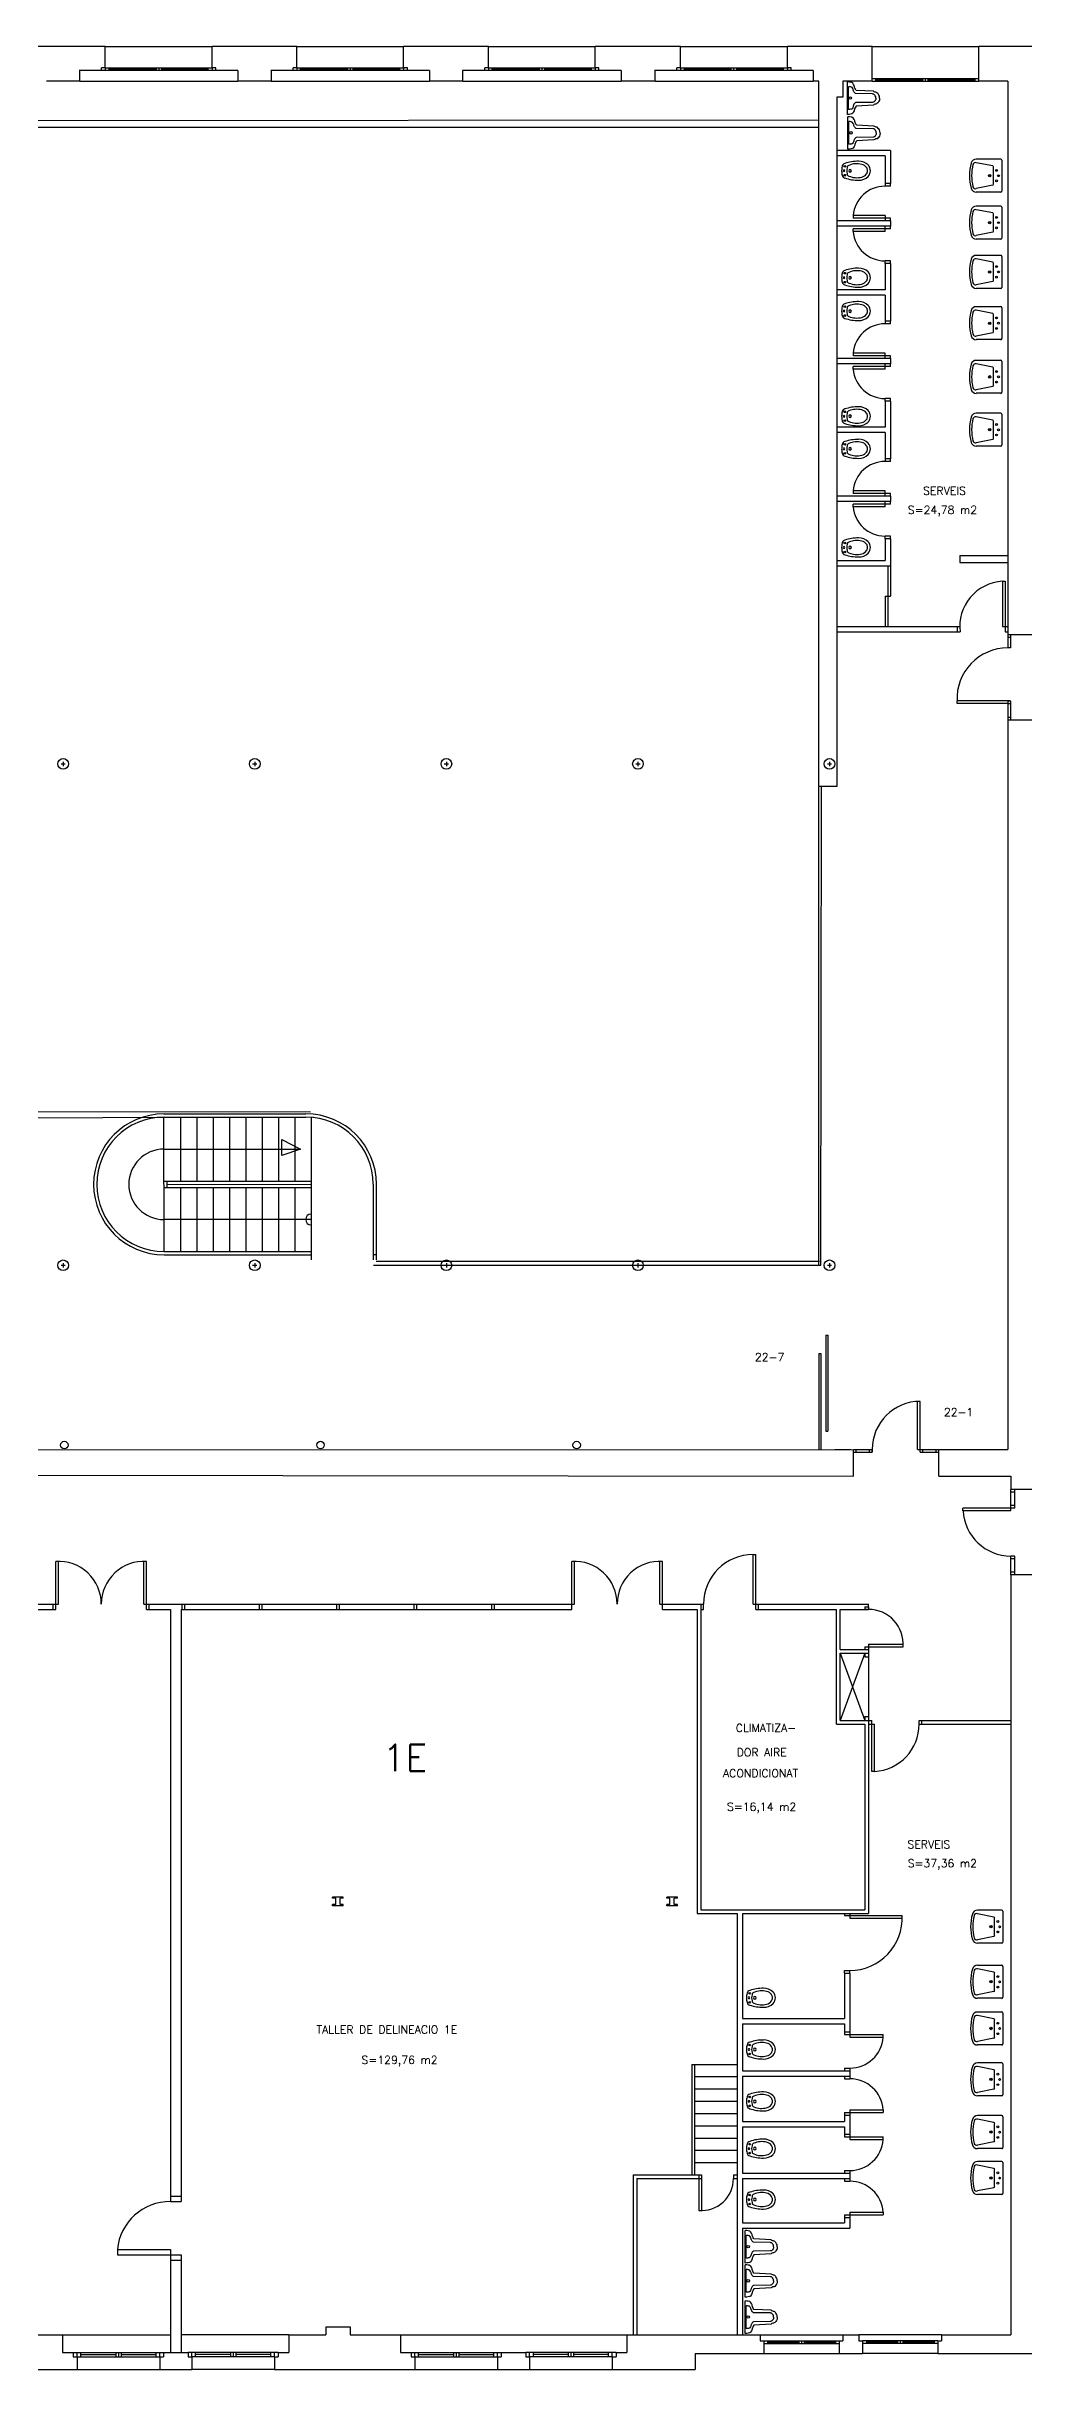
# Model space of a CAD drawing. Extents: x 188 to 272, y -39 to 198.
# Drawn here: x 221.28 to 239.59, y 26.35 to 69.9 of the extents above; entities that cross this region are included whole.
import ezdxf

# ---------------------------------------------------------------- set-up
doc = ezdxf.new("R2010")
doc.units = 0
doc.header["$MEASUREMENT"] = 0
doc.layers.get('0').update_dxf_attribs({"linetype": 'CONTINUOUS'})
for name, color, linetype in [('ESCA', 4, 'CONTINUOUS'), ('MURO', 1, 'CONTINUOUS'), ('PILA', 6, 'CONTINUOUS'), ('PUER', 5, 'CONTINUOUS'), ('SANE', 4, 'CONTINUOUS'), ('SUP', 7, 'CONTINUOUS'), ('TABI', 3, 'CONTINUOUS'), ('TEXT', 7, 'CONTINUOUS'), ('VENT', 2, 'CONTINUOUS')]:
    doc.layers.add(name, color=color, linetype=linetype)
doc.layers.get('0').off()
doc.styles.add('SIMPLEX', font='simplex.shx')
doc.styles.add('SIMPLEX8', font='simplex.shx')

# ---------------------------------------------------------------- blocks, each defined once
blk = doc.blocks.new('SANUA060')
at = {"color": 0, "linetype": 'ByBlock'}
for p, q in [((-0.305, 0), (0.304, 0)), ((-0.213, -0.018), (0.213, -0.018)), ((-0.212, -0.04), (-0.213, -0.018)), ((-0.209, -0.058), (-0.212, -0.04)), ((-0.205, -0.074), (-0.209, -0.058)), ((-0.204, -0.078), (-0.205, -0.074)), ((-0.198, -0.086), (-0.204, -0.078)), ((-0.179, -0.099), (-0.198, -0.086)), ((-0.167, -0.105), (-0.179, -0.099)), ((-0.161, -0.107), (-0.167, -0.105)), ((-0.15, -0.109), (-0.161, -0.107)), ((-0.14, -0.112), (-0.15, -0.109)), ((-0.13, -0.116), (-0.14, -0.112)), ((-0.116, -0.122), (-0.13, -0.116)), ((-0.103, -0.132), (-0.116, -0.122)), ((-0.091, -0.143), (-0.103, -0.132)), ((-0.084, -0.153), (-0.091, -0.143)), ((-0.079, -0.471), (-0.084, -0.153)), ((0.079, -0.471), (0.084, -0.153)), ((0.084, -0.153), (0.091, -0.143)), ((0.091, -0.143), (0.103, -0.132)), ((0.103, -0.132), (0.116, -0.122)), ((0.116, -0.122), (0.129, -0.116)), ((0.129, -0.116), (0.139, -0.112)), ((0.139, -0.112), (0.15, -0.109)), ((0.15, -0.109), (0.161, -0.107)), ((0.161, -0.107), (0.166, -0.105)), ((0.166, -0.105), (0.179, -0.099)), ((0.179, -0.099), (0.197, -0.086)), ((0.197, -0.086), (0.204, -0.078)), ((0.204, -0.078), (0.205, -0.074)), ((0.205, -0.074), (0.209, -0.058)), ((0.209, -0.058), (0.212, -0.04)), ((0.212, -0.04), (0.213, -0.018)), ((-0.077, -0.48), (-0.079, -0.471)), ((-0.077, -0.48), (-0.079, -0.471)), ((-0.075, -0.49), (-0.077, -0.48)), ((-0.075, -0.49), (-0.077, -0.48)), ((-0.071, -0.497), (-0.075, -0.49)), ((-0.071, -0.497), (-0.075, -0.49)), ((-0.061, -0.507), (-0.071, -0.497)), ((-0.061, -0.507), (-0.071, -0.497)), ((-0.055, -0.512), (-0.061, -0.507)), ((-0.055, -0.512), (-0.061, -0.507)), ((-0.041, -0.522), (-0.055, -0.512)), ((-0.041, -0.522), (-0.055, -0.512)), ((-0.025, -0.529), (-0.041, -0.522)), ((-0.025, -0.529), (-0.041, -0.522)), ((0, -0.531), (-0.025, -0.529)), ((0, -0.531), (-0.025, -0.529)), ((0, -0.531), (0.025, -0.529)), ((0, -0.531), (0.025, -0.529)), ((0.025, -0.529), (0.041, -0.522)), ((0.025, -0.529), (0.041, -0.522)), ((0.041, -0.522), (0.055, -0.512)), ((0.041, -0.522), (0.055, -0.512)), ((0.055, -0.512), (0.061, -0.507)), ((0.055, -0.512), (0.061, -0.507)), ((0.061, -0.507), (0.071, -0.497)), ((0.061, -0.507), (0.071, -0.497)), ((0.071, -0.497), (0.075, -0.49)), ((0.071, -0.497), (0.075, -0.49)), ((0.075, -0.49), (0.077, -0.48)), ((0.075, -0.49), (0.077, -0.48)), ((0.077, -0.48), (0.079, -0.471)), ((0.077, -0.48), (0.079, -0.471))]:
    blk.add_line(p, q, dxfattribs=at)
for points in [[(-0.001, -0.601), (-0.036, -0.599), (-0.059, -0.589), (-0.079, -0.575), (-0.088, -0.568), (-0.102, -0.553), (-0.108, -0.544), (-0.111, -0.53), (-0.113, -0.516), (-0.121, -0.5), (-0.131, -0.486), (-0.148, -0.163), (-0.167, -0.15), (-0.186, -0.14), (-0.2, -0.134), (-0.216, -0.131), (-0.231, -0.128), (-0.239, -0.125), (-0.256, -0.116), (-0.283, -0.098), (-0.292, -0.085), (-0.294, -0.081), (-0.3, -0.058), (-0.304, -0.031), (-0.305, 0)], [(-0.001, -0.601), (0.034, -0.599), (0.058, -0.589), (0.078, -0.575), (0.086, -0.568), (0.1, -0.553), (0.107, -0.544), (0.109, -0.53), (0.112, -0.516), (0.119, -0.5), (0.129, -0.486), (0.146, -0.163), (0.165, -0.15), (0.184, -0.14), (0.198, -0.134), (0.214, -0.131), (0.229, -0.128), (0.237, -0.125), (0.255, -0.116), (0.281, -0.098), (0.291, -0.085), (0.293, -0.081), (0.298, -0.058), (0.302, -0.031), (0.304, 0)]]:
    blk.add_lwpolyline(points, dxfattribs=at)
blk.add_circle((0.002, -0.055), 0.0232, dxfattribs=at)
blk = doc.blocks.new('SANLA060')
at = {"color": 0, "linetype": 'ByBlock'}
for p, q in [((-0.29, 0), (0.29, 0)), ((-0.309, -0.02), (-0.309, -0.478)), ((-0.181, -0.168), (-0.243, -0.477)), ((0.162, -0.155), (-0.162, -0.155)), ((0.181, -0.168), (0.243, -0.477)), ((0.309, -0.02), (0.309, -0.478))]:
    blk.add_line(p, q, dxfattribs=at)
for centre in [(-0.098, -0.096), (0.098, -0.096)]:
    blk.add_circle(centre, 0.0172, dxfattribs=at)
for centre, radius, start, end in [((-0.29, -0.02), 0.0196, 89.9999, 179.9998), ((0.29, -0.02), 0.0196, 0, 90), ((-0.162, -0.174), 0.0196, 90, 162.3498), ((0, -0.226), 0.0221, 360, 359.9999), ((0.001, -0.061), 0.0172, 360, 359.9999), ((0, -0.226), 0.0123, 360, 359.9999), ((0.162, -0.174), 0.0196, 17.6501, 90), ((-0.211, -0.478), 0.0982, 180, 254.4101), ((-0.196, -0.492), 0.0491, 162.3499, 255.7102), ((0, 0.279), 0.884, 254.4101, 285.5899), ((0, 0.279), 0.844, 255.7102, 284.2801), ((0.196, -0.492), 0.0491, 284.2801, 17.6501), ((0.211, -0.478), 0.0982, 285.59, 0.0001)]:
    blk.add_arc(centre, radius, start, end, dxfattribs=at)
blk = doc.blocks.new('SANTA035')
for centre in [(-0.084, -0.059), (0.084, -0.059)]:
    blk.add_circle(centre, 0.015)
for centre, radius, start, end in [((-0.001, -0.366), 0.366, 89.8005, 103.032), ((0.001, -0.366), 0.366, 76.968, 90.1995), ((0.609, -0.314), 0.787, 161.261, 180.1435), ((0.084, -0.319), 0.263, 179.3193, 223.2606), ((-0.071, -0.075), 0.0668, 100.7369, 168.1755), ((0.234, -0.284), 0.365, 156.2236, 194.6941), ((0.024, -0.347), 0.146, 191.5385, 235.0662), ((-0.058, -0.148), 0.0436, 85.744, 165.1029), ((0.004, -0.276), 0.181, 91.2128, 108.8064), ((0, -0.157), 0.025, 90, 270), ((0, -0.157), 0.025, 90, 270), ((0, -0.045), 0.015, 90, 270), ((0, -0.045), 0.015, 270, 90), ((-0.004, -0.276), 0.181, 71.1936, 88.7872), ((0, -0.157), 0.025, 270, 90), ((0, -0.157), 0.025, 270, 90), ((0.058, -0.148), 0.0436, 14.8971, 94.256), ((-0.024, -0.347), 0.146, 304.9338, 348.4615), ((0.071, -0.075), 0.0668, 11.8245, 79.2631), ((-0.234, -0.284), 0.365, 345.3059, 23.7764), ((-0.084, -0.319), 0.263, 316.7394, 0.6807), ((-0.609, -0.314), 0.787, 359.8565, 18.739), ((0.001, -0.377), 0.163, 228.5613, 269.6753), ((-0.003, -0.387), 0.098, 234.9169, 271.8624), ((0.003, -0.387), 0.098, 268.1376, 305.0831), ((-0.001, -0.377), 0.163, 270.3247, 311.4387)]:
    blk.add_arc(centre, radius, start, end)
blk = doc.blocks.new('PILARR')
for p, q in [((0, 0.2), (0, -0.2)), ((-0.2, 0), (0.2, 0))]:
    blk.add_line(p, q)
blk.add_circle((0, 0), 0.5)

msp = doc.modelspace()

# ---------------------------------------------------------------- linework, layer by layer
at = {"layer": 'ESCA'}
for p, q in [((235.751, 47.052), (235.751, 56.021)), ((235.79, 47.052), (235.801, 56.021)), ((226.273, 49.822), (210.509, 49.777)), ((226.224, 49.918), (210.611, 49.929)), ((223.48, 49.884), (226.14, 49.885)), ((223.48, 49.824), (226.14, 49.825)), ((223.481, 47.304), (223.48, 49.824)), ((223.787, 49.824), (223.787, 48.624)), ((224.093, 49.824), (224.093, 48.624)), ((224.399, 49.825), (224.399, 48.625)), ((224.705, 49.825), (224.706, 48.625)), ((225.011, 49.825), (225.012, 48.625)), ((225.317, 49.825), (225.318, 48.625)), ((225.624, 49.825), (225.624, 48.625)), ((225.93, 49.825), (225.93, 48.625)), ((226.236, 49.822), (226.237, 47.146)), ((223.481, 49.224), (226.036, 49.225)), ((225.689, 49.105), (225.689, 49.402)), ((225.689, 49.402), (226.036, 49.225)), ((226.036, 49.225), (225.689, 49.105)), ((223.481, 48.624), (226.236, 48.625)), ((223.481, 48.504), (226.236, 48.505)), ((223.541, 48.504), (223.541, 48.624)), ((223.541, 48.564), (226.236, 48.565)), ((223.787, 48.504), (223.787, 47.304)), ((224.093, 48.504), (224.094, 47.304)), ((224.399, 48.505), (224.4, 47.305)), ((224.706, 48.505), (224.706, 47.305)), ((225.012, 48.505), (225.012, 47.305)), ((225.318, 48.505), (225.318, 47.305)), ((225.624, 48.505), (225.624, 47.305)), ((225.93, 48.505), (225.931, 47.305)), ((227.401, 48.566), (227.401, 47.146)), ((227.461, 47.146), (227.461, 48.566)), ((226.237, 47.905), (223.481, 47.904)), ((223.481, 47.304), (226.237, 47.305)), ((223.481, 47.244), (226.237, 47.245)), ((227.401, 47.246), (227.461, 47.246)), ((233.371, 32.066), (234.221, 32.066)), ((233.371, 32.066), (233.371, 29.996)), ((233.421, 32.066), (233.421, 29.996)), ((233.421, 31.836), (234.221, 31.836)), ((233.421, 31.606), (234.221, 31.606)), ((233.421, 31.376), (234.221, 31.376)), ((233.421, 31.146), (234.221, 31.146)), ((233.421, 30.916), (234.221, 30.916)), ((233.421, 30.686), (234.221, 30.686)), ((233.421, 30.456), (234.221, 30.456)), ((233.421, 30.226), (234.221, 30.226))]:
    msp.add_line(p, q, dxfattribs=at)
for centre, radius, start, end in [((223.481, 48.564), 1.32, 90.0188, 270.0188), ((223.481, 48.564), 1.26, 90.0188, 270.0188), ((226.141, 48.565), 1.32, 0.0188, 90.0188), ((226.141, 48.565), 1.26, 0.0188, 90.0188), ((223.481, 48.564), 0.66, 90.0188, 270.0188), ((226.237, 47.905), 0.102, 90.0188, 270.0188)]:
    msp.add_arc(centre, radius, start, end, dxfattribs=at)
at = {"layer": 'MURO'}
for p, q in [((222.381, 69.896), (220.791, 69.896)), ((225.971, 69.896), (224.381, 69.896)), ((229.561, 69.896), (227.971, 69.896)), ((233.161, 69.896), (231.561, 69.896)), ((236.751, 69.896), (235.161, 69.896)), ((236.751, 69.246), (236.751, 69.896)), ((238.751, 69.246), (238.751, 69.896)), ((240.471, 69.896), (238.751, 69.896)), ((221.901, 69.246), (221.281, 69.246)), ((225.491, 69.246), (224.871, 69.246)), ((229.081, 69.246), (228.461, 69.246)), ((232.676, 69.246), (232.051, 69.246)), ((235.751, 69.246), (235.646, 69.246)), ((235.751, 56.021), (235.751, 69.246)), ((236.201, 69.246), (236.201, 68.946)), ((236.751, 69.246), (236.201, 69.246)), ((239.291, 69.246), (238.751, 69.246)), ((239.291, 69.246), (239.291, 58.871)), ((236.091, 68.946), (236.091, 56.021)), ((236.201, 68.946), (236.091, 68.946)), ((236.201, 68.946), (236.151, 68.946)), ((239.291, 58.871), (239.891, 58.871)), ((239.291, 57.271), (239.291, 43.596)), ((239.291, 57.271), (239.891, 57.271)), ((236.091, 56.021), (235.751, 56.021)), ((204.308, 43.577), (236.401, 43.596)), ((236.051, 43.596), (236.351, 43.596)), ((236.401, 43.096), (236.401, 43.596)), ((238.001, 43.596), (239.291, 43.596)), ((238.001, 43.096), (238.001, 43.596)), ((204.308, 43.122), (236.401, 43.096)), ((238.001, 43.096), (239.351, 43.096)), ((239.351, 43.096), (239.351, 42.846)), ((239.801, 42.846), (239.351, 42.846)), ((239.801, 41.246), (239.351, 41.246)), ((239.351, 41.246), (239.351, 26.996)), ((226.51, 27.146), (226.97, 27.146)), ((226.51, 27.146), (226.51, 26.996)), ((226.97, 27.146), (226.97, 26.996)), ((220.86, 26.996), (221.581, 26.996)), ((221.581, 26.996), (221.581, 26.666)), ((221.581, 26.666), (221.781, 26.666)), ((221.781, 26.666), (221.781, 26.586)), ((221.781, 26.586), (221.851, 26.586)), ((221.851, 26.586), (221.851, 26.346)), ((223.401, 26.586), (223.401, 26.346)), ((223.401, 26.586), (223.471, 26.586)), ((223.471, 26.666), (223.471, 26.586)), ((223.471, 26.666), (223.931, 26.666)), ((223.931, 26.666), (223.931, 26.586)), ((223.931, 26.586), (224.001, 26.586)), ((224.001, 26.586), (224.001, 26.346)), ((225.551, 26.586), (225.551, 26.346)), ((225.551, 26.586), (225.621, 26.586)), ((225.621, 26.666), (225.621, 26.586)), ((225.621, 26.666), (225.821, 26.666)), ((225.821, 26.996), (226.51, 26.996)), ((225.821, 26.996), (225.821, 26.666)), ((226.97, 26.996), (227.911, 26.996)), ((227.911, 26.996), (227.911, 26.666)), ((227.911, 26.666), (228.111, 26.666)), ((228.111, 26.666), (228.111, 26.586)), ((228.111, 26.586), (228.181, 26.586)), ((228.181, 26.586), (228.181, 26.346)), ((229.731, 26.586), (229.731, 26.346)), ((229.731, 26.586), (229.801, 26.586)), ((229.801, 26.666), (229.801, 26.586)), ((229.801, 26.666), (230.261, 26.666)), ((230.261, 26.666), (230.261, 26.586)), ((230.261, 26.586), (230.331, 26.586)), ((230.331, 26.586), (230.331, 26.346)), ((231.881, 26.586), (231.881, 26.346)), ((231.881, 26.586), (231.951, 26.586)), ((231.951, 26.666), (231.951, 26.586)), ((231.951, 26.666), (232.151, 26.666)), ((232.151, 26.996), (232.151, 26.666)), ((232.151, 26.996), (234.651, 26.996)), ((233.431, 26.646), (233.431, 26.346)), ((233.431, 26.646), (234.721, 26.646)), ((234.651, 26.996), (234.651, 26.886)), ((234.651, 26.886), (234.721, 26.886)), ((234.721, 26.886), (234.721, 26.646)), ((236.131, 26.886), (236.131, 26.646)), ((236.131, 26.886), (236.201, 26.886)), ((236.131, 26.646), (236.571, 26.646)), ((236.201, 26.996), (236.201, 26.886)), ((236.201, 26.996), (236.201, 26.886)), ((236.201, 26.996), (236.501, 26.996)), ((236.501, 26.996), (236.501, 26.886)), ((236.501, 26.886), (236.571, 26.886)), ((236.571, 26.886), (236.571, 26.646)), ((237.981, 26.886), (237.981, 26.646)), ((237.981, 26.886), (238.051, 26.886)), ((237.981, 26.646), (240.261, 26.646)), ((238.051, 26.996), (238.051, 26.886)), ((238.051, 26.996), (239.351, 26.996)), ((220.331, 26.346), (221.851, 26.346)), ((223.401, 26.346), (224.001, 26.346)), ((225.551, 26.346), (228.181, 26.346)), ((229.731, 26.346), (230.331, 26.346)), ((231.881, 26.346), (233.431, 26.346))]:
    msp.add_line(p, q, dxfattribs=at)
at = {"layer": 'MURO', "color": 1}
for p, q in [((222.381, 69.496), (222.381, 69.896)), ((224.381, 69.496), (224.381, 69.896)), ((225.971, 69.496), (225.971, 69.896)), ((227.971, 69.496), (227.971, 69.896)), ((229.561, 69.496), (229.561, 69.896)), ((231.561, 69.496), (231.561, 69.896)), ((233.161, 69.496), (233.161, 69.896)), ((235.161, 69.496), (235.161, 69.896)), ((222.311, 69.446), (221.891, 69.446)), ((221.896, 69.446), (221.896, 69.246)), ((222.381, 69.496), (222.311, 69.496)), ((222.311, 69.446), (222.311, 69.496)), ((224.451, 69.496), (224.381, 69.496)), ((224.451, 69.446), (224.451, 69.496)), ((224.866, 69.446), (224.451, 69.446)), ((224.866, 69.446, -3.5), (224.866, 69.246, -3.5)), ((225.901, 69.446), (225.481, 69.446)), ((225.486, 69.446), (225.486, 69.246)), ((225.901, 69.446), (225.901, 69.496)), ((225.971, 69.496), (225.901, 69.496)), ((228.041, 69.496), (227.971, 69.496)), ((228.041, 69.446), (228.041, 69.496)), ((228.456, 69.446), (228.041, 69.446)), ((228.456, 69.446, -3.5), (228.456, 69.246, -3.5)), ((229.491, 69.446), (229.071, 69.446)), ((229.076, 69.446), (229.076, 69.246)), ((229.491, 69.446), (229.491, 69.496)), ((229.561, 69.496), (229.491, 69.496)), ((231.631, 69.496), (231.561, 69.496)), ((231.631, 69.446), (231.631, 69.496)), ((232.046, 69.446), (231.631, 69.446)), ((232.046, 69.446, -3.5), (232.046, 69.246, -3.5)), ((233.091, 69.446), (232.671, 69.446)), ((232.676, 69.446), (232.676, 69.246)), ((233.091, 69.446), (233.091, 69.496)), ((233.161, 69.496), (233.091, 69.496)), ((235.231, 69.496), (235.161, 69.496)), ((235.231, 69.446), (235.231, 69.496)), ((235.646, 69.446), (235.231, 69.446)), ((235.646, 69.446, -3.5), (235.646, 69.246, -3.5))]:
    msp.add_line(p, q, dxfattribs=at)
at = {"layer": 'MURO', "color": 4}
for p, q in [((206.107, 68.381), (235.756, 68.381)), ((206.166, 68.495), (235.759, 68.523)), ((227.405, 47.052), (235.79, 47.052)), ((227.453, 47.124), (235.765, 47.124)), ((235.881, 45.737), (235.881, 43.94)), ((235.881, 45.737), (235.919, 45.737)), ((235.919, 45.737), (235.919, 43.94)), ((235.751, 45.392), (235.751, 43.595)), ((235.751, 45.392), (235.79, 45.392)), ((235.79, 45.392), (235.79, 43.595)), ((235.881, 43.94), (235.919, 43.94))]:
    msp.add_line(p, q, dxfattribs=at)
at = {"layer": 'MURO', "color": 5}
msp.add_line((236.681, 39.706), (236.681, 38.446), dxfattribs=at)
msp.add_arc((239.291, 57.668), 0.952, 90, 182.4067, dxfattribs=at)
at = {"layer": 'PILA'}
for p, q in [((226.84, 35.201), (226.64, 35.201)), ((226.64, 35.181), (226.64, 35.201)), ((226.7, 35.181), (226.64, 35.181)), ((226.64, 35.041), (226.64, 35.061)), ((226.7, 35.061), (226.64, 35.061)), ((226.84, 35.041), (226.64, 35.041)), ((226.7, 35.061), (226.7, 35.181)), ((226.84, 35.181), (226.78, 35.181)), ((226.78, 35.061), (226.78, 35.181)), ((226.84, 35.061), (226.78, 35.061)), ((226.84, 35.181), (226.84, 35.201)), ((226.84, 35.041), (226.84, 35.061)), ((232.9, 35.181), (232.9, 35.201)), ((233.1, 35.201), (232.9, 35.201)), ((232.96, 35.181), (232.9, 35.181)), ((232.96, 35.061), (232.9, 35.061)), ((232.9, 35.041), (232.9, 35.061)), ((233.1, 35.041), (232.9, 35.041)), ((232.96, 35.061), (232.96, 35.181)), ((233.04, 35.061), (233.04, 35.181)), ((233.1, 35.181), (233.04, 35.181)), ((233.1, 35.061), (233.04, 35.061)), ((233.1, 35.181), (233.1, 35.201)), ((233.1, 35.041), (233.1, 35.061))]:
    msp.add_line(p, q, dxfattribs=at)
for centre in [(221.613, 43.677, -3.5), (226.413, 43.677, -3.5), (231.213, 43.677, -3.5)]:
    msp.add_circle(centre, 0.07, dxfattribs=at)
at = {"layer": 'PUER'}
for p, q in [((237.091, 67.326), (236.991, 67.326)), ((237.091, 67.276), (236.991, 67.276)), ((237.091, 66.676), (236.391, 66.676)), ((236.991, 66.726), (236.393, 66.726)), ((237.091, 66.476), (236.391, 66.476)), ((236.393, 66.426), (236.393, 66.476)), ((236.991, 66.426), (236.393, 66.426)), ((236.991, 66.426), (236.991, 66.526)), ((237.091, 66.476), (237.091, 66.526)), ((237.091, 65.876), (236.991, 65.876)), ((236.991, 65.826), (236.991, 65.876)), ((237.091, 65.826), (236.991, 65.826)), ((237.091, 65.826), (237.091, 65.876)), ((237.091, 64.746), (236.991, 64.746)), ((237.091, 64.696), (236.991, 64.696)), ((237.091, 64.096), (236.391, 64.096)), ((236.991, 64.146), (236.393, 64.146)), ((236.991, 64.046), (236.991, 64.146)), ((237.091, 64.046), (237.091, 64.096)), ((237.091, 63.896), (236.391, 63.896)), ((236.391, 63.846), (236.391, 63.896)), ((236.991, 63.846), (236.393, 63.846)), ((236.991, 63.846), (236.991, 63.946)), ((237.091, 63.896), (237.091, 63.946)), ((237.091, 63.296), (236.991, 63.296)), ((236.991, 63.246), (236.991, 63.296)), ((237.091, 63.246), (236.991, 63.246)), ((237.091, 63.246), (237.091, 63.296)), ((237.091, 62.166), (236.991, 62.166)), ((237.091, 62.116), (236.991, 62.116)), ((237.091, 61.516), (236.391, 61.516)), ((236.991, 61.566), (236.393, 61.566)), ((236.991, 61.466), (236.991, 61.566)), ((237.091, 61.466), (237.091, 61.516)), ((236.391, 61.266), (236.391, 61.316)), ((237.091, 61.316), (236.391, 61.316)), ((236.991, 61.266), (236.393, 61.266)), ((236.991, 61.266), (236.991, 61.366)), ((237.091, 61.316), (237.091, 61.366)), ((236.991, 60.666), (236.991, 60.716)), ((237.091, 60.716), (236.991, 60.716)), ((237.091, 60.666), (236.991, 60.666)), ((237.091, 60.666), (237.091, 60.716)), ((237.041, 60.161), (237.041, 59.021)), ((237.091, 60.161), (237.091, 59.591)), ((239.191, 59.869), (239.191, 59.021)), ((239.191, 59.869), (239.241, 59.869)), ((239.241, 59.871), (239.241, 58.921)), ((236.991, 59.591), (237.091, 59.591)), ((236.991, 59.591), (236.991, 59.021)), ((238.341, 59.021), (238.391, 59.021)), ((238.341, 59.021), (238.341, 58.921)), ((238.341, 58.921), (238.397, 58.921)), ((239.191, 59.021), (239.291, 59.021)), ((239.241, 58.921), (239.291, 58.921)), ((239.291, 58.871), (239.291, 58.621)), ((239.291, 58.821), (239.341, 58.821)), ((239.341, 58.871), (239.341, 58.621)), ((239.341, 58.621), (239.291, 58.621)), ((239.34, 57.628), (238.34, 57.628)), ((238.341, 57.578), (238.341, 57.628)), ((239.29, 57.578), (238.341, 57.578)), ((239.291, 57.621), (239.291, 57.271)), ((239.341, 57.621), (239.291, 57.621)), ((239.341, 57.571), (239.291, 57.571)), ((239.341, 57.621), (239.341, 57.271)), ((239.291, 57.321), (239.341, 57.321)), ((237.601, 43.596), (237.601, 44.494)), ((237.651, 43.546), (237.651, 44.496)), ((236.401, 43.596), (236.751, 43.596)), ((236.451, 43.546), (236.451, 43.596)), ((236.701, 43.546), (236.701, 43.596)), ((236.751, 43.546), (236.751, 43.596)), ((237.601, 43.596), (238.001, 43.596)), ((237.701, 43.546), (237.701, 43.596)), ((237.951, 43.546), (237.951, 43.596)), ((236.401, 43.546), (236.752, 43.546)), ((237.651, 43.546), (238.001, 43.546)), ((239.351, 42.446), (239.351, 42.846)), ((239.421, 42.796), (239.351, 42.796)), ((239.421, 42.496), (239.421, 42.846)), ((239.421, 42.496), (238.452, 42.496)), ((238.452, 42.446), (238.452, 42.496)), ((239.351, 42.446, -0.002), (238.452, 42.446, -0.002)), ((239.421, 42.546), (239.351, 42.546)), ((221.455, 40.596), (221.455, 41.494)), ((221.505, 40.696), (221.505, 41.496)), ((223.105, 40.696), (223.105, 41.496)), ((223.155, 40.596), (223.155, 41.494)), ((231.121, 40.596), (231.121, 41.494)), ((231.171, 40.696), (231.171, 41.496)), ((232.771, 40.696), (232.771, 41.496)), ((232.821, 40.596), (232.821, 41.494)), ((234.521, 40.696), (234.521, 41.626)), ((234.521, 41.626), (234.571, 41.626)), ((234.571, 40.596), (234.571, 41.626)), ((239.351, 41.246), (239.351, 41.598)), ((239.421, 41.596, -0.002), (239.351, 41.596, -0.002)), ((239.421, 41.546, -0.002), (239.351, 41.546, -0.002)), ((239.421, 41.246), (239.421, 41.596)), ((239.421, 41.296), (239.351, 41.296)), ((221.405, 40.696), (221.505, 40.696)), ((221.405, 40.596), (221.455, 40.596)), ((223.105, 40.696), (223.205, 40.696)), ((223.155, 40.596), (223.205, 40.596)), ((233.541, 40.696), (233.591, 40.696)), ((233.541, 40.596), (233.591, 40.596)), ((233.591, 40.596), (233.591, 40.696)), ((234.521, 40.696), (234.621, 40.696)), ((234.571, 40.596), (234.621, 40.596)), ((236.611, 40.646), (236.681, 40.646)), ((236.611, 40.646), (236.611, 40.596)), ((236.681, 40.596), (236.611, 40.596)), ((236.681, 40.646), (236.681, 40.596)), ((236.611, 39.896), (237.331, 39.896)), ((236.611, 39.896), (236.611, 39.846)), ((236.611, 39.776), (236.611, 39.706)), ((236.611, 39.706), (236.681, 39.706)), ((236.681, 39.946), (236.681, 39.846)), ((236.681, 39.946), (237.331, 39.946)), ((236.681, 39.776), (236.681, 39.706)), ((236.611, 38.586), (236.681, 38.586)), ((236.611, 38.586), (236.611, 38.516)), ((236.681, 38.586), (236.681, 38.516)), ((236.681, 38.516), (236.741, 38.516)), ((236.681, 38.446), (236.791, 38.446)), ((236.741, 37.557), (236.741, 38.516)), ((236.791, 37.557), (236.791, 38.446)), ((237.631, 38.446), (237.631, 38.516)), ((237.631, 38.516), (237.681, 38.516)), ((237.631, 38.446), (237.681, 38.446)), ((236.791, 37.557), (236.741, 37.557)), ((236.231, 34.896), (236.231, 34.856)), ((236.231, 34.856), (237.311, 34.856)), ((236.331, 34.896), (236.331, 34.806)), ((236.331, 34.806), (237.311, 34.806)), ((236.231, 33.826), (236.331, 33.826)), ((236.231, 33.776), (236.231, 33.826)), ((236.231, 33.776), (236.331, 33.776)), ((236.331, 33.776), (236.331, 33.826)), ((236.231, 32.676), (236.231, 32.626)), ((236.331, 32.676), (236.331, 32.576)), ((236.231, 32.626), (236.959, 32.626)), ((236.331, 32.576), (236.961, 32.576)), ((236.959, 32.576), (236.959, 32.626)), ((236.231, 31.996), (236.331, 31.996)), ((236.231, 31.996), (236.231, 31.946)), ((236.231, 31.846), (236.231, 31.796)), ((236.231, 31.796), (236.331, 31.796)), ((236.331, 31.996), (236.331, 31.946)), ((236.331, 31.846), (236.331, 31.796)), ((236.231, 31.166), (236.959, 31.166)), ((236.231, 31.166), (236.231, 31.116)), ((236.331, 31.216), (236.961, 31.216)), ((236.331, 31.216), (236.331, 31.116)), ((236.959, 31.216), (236.959, 31.166)), ((236.231, 30.756), (236.231, 30.706)), ((236.231, 30.756), (236.331, 30.756)), ((236.231, 30.706), (236.959, 30.706)), ((236.331, 30.756), (236.331, 30.656)), ((236.331, 30.656), (236.961, 30.656)), ((236.959, 30.656), (236.959, 30.706)), ((236.231, 30.076), (236.231, 30.026)), ((236.231, 30.076), (236.331, 30.076)), ((236.331, 30.076), (236.331, 30.026)), ((233.501, 29.996), (233.501, 29.328)), ((233.551, 29.996), (233.551, 29.326)), ((236.231, 29.926), (236.231, 29.876)), ((236.231, 29.876), (236.331, 29.876)), ((236.331, 29.926), (236.331, 29.876)), ((223.601, 29.596), (223.601, 29.496)), ((223.601, 29.496), (223.801, 29.496)), ((223.801, 29.596), (223.801, 29.496)), ((236.231, 29.246), (236.231, 29.196)), ((236.231, 29.246), (236.959, 29.246)), ((236.231, 29.196), (236.331, 29.196)), ((236.331, 29.296), (236.961, 29.296)), ((236.331, 29.296), (236.331, 29.196)), ((236.959, 29.296), (236.959, 29.246)), ((222.606, 28.596), (223.601, 28.596)), ((222.606, 28.596), (222.606, 28.496)), ((222.606, 28.496), (223.801, 28.496)), ((223.601, 28.596), (223.601, 28.396)), ((223.801, 28.496), (223.801, 28.396))]:
    msp.add_line(p, q, dxfattribs=at)
at = {"layer": 'PUER', "color": 5}
for p, q in [((236.991, 67.326), (236.991, 67.276)), ((237.091, 67.276), (237.091, 67.326)), ((236.991, 66.726), (236.991, 66.626)), ((237.091, 66.626), (237.091, 66.676)), ((236.991, 64.746), (236.991, 64.696)), ((237.091, 64.696), (237.091, 64.746)), ((236.991, 62.166), (236.991, 62.116)), ((237.091, 62.116), (237.091, 62.166))]:
    msp.add_line(p, q, dxfattribs=at)
for centre in [(236.991, 66.676), (236.991, 64.096), (236.991, 61.516)]:
    msp.add_arc(centre, 0.6, 90, 175.2198, dxfattribs=at)
at = {"layer": 'PUER'}
for centre, radius, start, end in [((236.991, 66.476), 0.6, 184.7802, 270), ((236.991, 63.896), 0.6, 184.7802, 270), ((236.991, 61.316), 0.6, 184.7802, 270), ((239.241, 59.021), 0.85, 93.3723, 186.7563), ((237.651, 43.596), 0.9, 90, 180), ((237.651, 43.596), 0.9, 180, 183.1847), ((239.351, 42.496), 0.9, 183.1847, 270), ((221.505, 40.696), 0.8, 0, 93.5833), ((223.105, 40.696), 0.8, 86.4167, 180), ((231.171, 40.696), 0.8, 0, 93.5833), ((232.771, 40.696), 0.8, 86.4167, 180), ((234.521, 40.696), 0.93, 90, 180), ((236.681, 39.946), 0.65, 355.5883, 90), ((236.741, 38.446), 0.89, 273.2206, 0), ((236.331, 34.806), 0.98, 270, 2.9245), ((236.331, 32.626), 0.63, 270, 355.4479), ((236.331, 31.166), 0.63, 4.5521, 90), ((236.331, 30.706), 0.63, 270, 355.4479), ((233.551, 29.926), 0.6, 265.2198, 0), ((236.331, 29.246), 0.63, 4.5521, 90), ((223.601, 28.496), 1, 90, 174.2608)]:
    msp.add_arc(centre, radius, start, end, dxfattribs=at)
at = {"layer": 'TABI'}
for p, q in [((237.091, 67.946), (236.091, 67.946)), ((237.091, 67.946), (237.091, 67.326)), ((236.991, 67.846), (236.091, 67.846)), ((236.991, 67.846), (236.991, 67.326)), ((237.091, 66.626), (236.091, 66.626)), ((237.091, 66.526), (236.091, 66.526)), ((237.091, 66.626), (237.091, 66.526)), ((236.991, 65.826), (236.991, 65.336)), ((237.091, 65.826), (237.091, 64.746)), ((236.991, 65.336), (236.091, 65.336)), ((236.991, 65.236), (236.091, 65.236)), ((236.991, 65.236), (236.991, 64.746)), ((237.091, 64.046), (236.091, 64.046)), ((237.091, 64.046), (237.091, 63.946)), ((237.091, 63.946), (236.091, 63.946)), ((236.991, 63.246), (236.991, 62.756)), ((237.091, 63.246), (237.091, 62.166)), ((236.991, 62.756), (236.091, 62.756)), ((236.991, 62.656), (236.091, 62.656)), ((236.991, 62.656), (236.991, 62.166)), ((237.091, 61.466), (236.091, 61.466)), ((237.091, 61.466), (237.091, 61.366)), ((237.091, 61.366), (236.091, 61.366)), ((236.991, 60.666), (236.991, 60.261)), ((237.091, 60.666), (237.091, 60.161)), ((236.091, 60.261), (236.991, 60.261)), ((236.091, 60.161), (237.091, 60.161)), ((238.391, 60.351), (238.391, 60.221)), ((238.391, 60.351), (239.291, 60.351)), ((238.391, 60.221), (239.291, 60.221)), ((236.091, 59.021), (238.341, 59.021)), ((236.091, 58.921), (238.341, 58.921)), ((213.831, 40.696), (221.405, 40.696)), ((214.081, 40.596), (221.405, 40.596)), ((221.405, 40.596), (221.405, 40.696)), ((223.205, 40.696), (231.171, 40.696)), ((223.205, 40.596), (223.205, 40.696)), ((223.205, 40.596), (223.601, 40.596)), ((223.601, 40.596), (223.601, 29.596)), ((223.801, 40.596), (223.801, 29.596)), ((223.801, 40.596), (231.121, 40.596)), ((232.771, 40.696), (233.541, 40.696)), ((232.821, 40.596), (233.471, 40.596)), ((233.471, 40.596), (233.471, 34.896)), ((233.541, 40.696), (233.541, 34.966)), ((234.621, 40.696), (236.681, 40.696)), ((234.621, 40.596), (234.621, 40.696)), ((234.621, 40.596), (236.081, 40.596)), ((236.081, 38.446), (236.081, 40.596)), ((236.151, 40.596), (236.681, 40.596)), ((236.151, 39.846), (236.151, 40.596)), ((236.681, 40.646), (236.681, 40.696)), ((236.151, 39.846), (236.681, 39.846)), ((236.151, 39.776), (236.611, 38.516)), ((236.611, 39.776), (236.151, 38.516)), ((236.151, 39.776), (236.681, 39.776)), ((236.151, 38.516), (236.151, 39.776)), ((236.681, 39.846), (236.681, 39.776)), ((236.081, 38.446), (236.611, 38.446)), ((236.151, 38.516), (236.681, 38.516)), ((236.611, 38.446), (236.611, 34.966)), ((236.681, 38.516), (236.681, 34.896)), ((237.681, 38.446), (237.681, 38.516)), ((237.681, 38.516), (239.351, 38.516)), ((237.681, 38.446), (239.351, 38.446)), ((233.471, 34.896), (234.221, 34.896)), ((233.541, 34.966), (236.611, 34.966)), ((234.221, 34.896), (234.221, 26.996)), ((234.321, 34.896), (234.321, 32.926)), ((234.321, 34.896), (236.681, 34.896)), ((236.231, 33.776), (236.231, 32.926)), ((236.331, 33.776), (236.331, 32.676)), ((234.321, 32.926), (236.231, 32.926)), ((234.321, 32.826), (236.231, 32.826)), ((234.321, 32.826), (234.321, 31.946)), ((236.231, 32.826), (236.231, 32.676)), ((236.231, 32.676), (236.331, 32.676)), ((234.321, 31.946), (236.331, 31.946)), ((234.321, 31.846), (236.331, 31.846)), ((234.321, 31.846), (234.321, 30.996)), ((236.331, 31.946), (236.331, 31.846)), ((234.321, 30.996), (236.231, 30.996)), ((236.231, 31.116), (236.231, 30.996)), ((236.231, 31.116), (236.331, 31.116)), ((236.331, 31.116), (236.331, 30.656)), ((234.321, 30.896), (236.231, 30.896)), ((234.321, 30.896), (234.321, 30.026)), ((236.231, 30.896), (236.231, 30.756)), ((232.271, 29.996), (233.551, 29.996)), ((232.271, 29.996), (232.271, 26.996)), ((232.341, 29.926), (232.341, 26.996)), ((232.341, 29.926), (233.551, 29.926)), ((234.151, 29.996), (234.221, 29.996)), ((234.151, 29.996), (234.151, 29.926)), ((234.151, 29.926), (234.221, 29.926)), ((234.321, 30.026), (236.331, 30.026)), ((234.321, 29.926), (236.331, 29.926)), ((234.321, 29.926), (234.321, 29.096)), ((236.331, 30.026), (236.331, 29.926)), ((223.601, 29.596), (223.801, 29.596)), ((236.231, 29.196), (236.231, 29.096)), ((236.331, 29.296), (236.331, 28.996)), ((234.321, 29.096), (236.231, 29.096)), ((234.321, 28.996), (236.331, 28.996)), ((234.321, 28.996), (234.321, 26.996)), ((223.601, 28.396), (223.601, 26.666)), ((223.601, 28.396), (223.801, 28.396)), ((223.801, 28.396), (223.801, 26.666))]:
    msp.add_line(p, q, dxfattribs=at)
at = {"layer": 'VENT'}
for p, q in [((222.381, 69.896), (224.381, 69.896)), ((225.971, 69.896), (227.971, 69.896)), ((229.561, 69.896), (231.561, 69.896)), ((233.161, 69.896), (235.161, 69.896)), ((221.901, 69.246), (224.866, 69.246)), ((222.381, 69.496), (224.381, 69.496)), ((222.381, 69.496), (222.381, 69.446)), ((222.451, 69.446), (222.451, 69.496)), ((222.451, 69.471), (223.331, 69.471)), ((223.331, 69.496), (223.331, 69.446)), ((223.381, 69.496), (223.381, 69.446)), ((223.431, 69.496), (223.431, 69.446)), ((223.431, 69.471), (224.311, 69.471)), ((224.311, 69.446), (224.311, 69.496)), ((224.381, 69.496), (224.381, 69.446)), ((225.491, 69.246), (228.456, 69.246)), ((225.971, 69.496), (227.971, 69.496)), ((225.971, 69.496), (225.971, 69.446)), ((226.041, 69.446), (226.041, 69.496)), ((226.041, 69.471), (226.921, 69.471)), ((226.921, 69.496), (226.921, 69.446)), ((226.971, 69.496), (226.971, 69.446)), ((227.021, 69.496), (227.021, 69.446)), ((227.021, 69.471), (227.901, 69.471)), ((227.901, 69.446), (227.901, 69.496)), ((227.971, 69.496), (227.971, 69.446)), ((229.081, 69.246), (232.046, 69.246)), ((229.561, 69.496), (231.561, 69.496)), ((229.561, 69.496), (229.561, 69.446)), ((229.631, 69.446), (229.631, 69.496)), ((229.631, 69.471), (230.511, 69.471)), ((230.511, 69.496), (230.511, 69.446)), ((230.561, 69.496), (230.561, 69.446)), ((230.611, 69.496), (230.611, 69.446)), ((230.611, 69.471), (231.491, 69.471)), ((231.491, 69.446), (231.491, 69.496)), ((231.561, 69.496), (231.561, 69.446)), ((232.681, 69.246), (235.646, 69.246)), ((233.161, 69.496), (235.161, 69.496)), ((233.161, 69.496), (233.161, 69.446)), ((233.231, 69.446), (233.231, 69.496)), ((233.231, 69.471), (234.111, 69.471)), ((234.111, 69.446), (234.111, 69.496)), ((234.161, 69.446), (234.161, 69.496)), ((234.211, 69.446), (234.211, 69.496)), ((234.211, 69.471), (235.091, 69.471)), ((235.091, 69.446), (235.091, 69.496)), ((235.161, 69.496), (235.161, 69.446)), ((236.821, 69.246), (236.821, 69.296)), ((236.821, 69.271), (237.701, 69.271)), ((237.701, 69.246), (237.701, 69.296)), ((237.751, 69.246), (237.751, 69.296)), ((237.801, 69.246), (237.801, 69.296)), ((237.801, 69.271), (238.681, 69.271)), ((238.681, 69.246), (238.681, 69.296)), ((223.821, 40.596), (223.821, 40.696)), ((223.871, 40.596), (223.871, 40.696)), ((225.271, 40.596), (225.271, 40.696)), ((225.321, 40.596), (225.321, 40.696)), ((226.721, 40.596), (226.721, 40.696)), ((226.771, 40.596), (226.771, 40.696)), ((228.171, 40.596), (228.171, 40.696)), ((228.221, 40.596), (228.221, 40.696)), ((229.621, 40.596), (229.621, 40.696)), ((229.671, 40.596), (229.671, 40.696)), ((221.581, 26.996), (223.601, 26.996)), ((221.781, 26.666), (223.471, 26.666)), ((221.851, 26.586), (221.851, 26.666)), ((221.851, 26.586), (223.401, 26.586)), ((221.921, 26.586), (221.921, 26.666)), ((221.921, 26.626), (222.576, 26.626)), ((222.576, 26.666), (222.576, 26.586)), ((222.626, 26.666), (222.626, 26.586)), ((222.676, 26.666), (222.676, 26.586)), ((222.676, 26.626), (223.331, 26.626)), ((223.331, 26.586), (223.331, 26.666)), ((223.401, 26.586), (223.401, 26.666)), ((225.821, 26.996), (223.801, 26.996)), ((225.621, 26.666), (223.931, 26.666)), ((224.001, 26.586), (224.001, 26.666)), ((225.551, 26.586), (224.001, 26.586)), ((224.071, 26.586), (224.071, 26.666)), ((224.726, 26.626), (224.071, 26.626)), ((224.726, 26.666), (224.726, 26.586)), ((224.776, 26.666), (224.776, 26.586)), ((224.826, 26.666), (224.826, 26.586)), ((225.481, 26.626), (224.826, 26.626)), ((225.481, 26.586), (225.481, 26.666)), ((225.551, 26.586), (225.551, 26.666)), ((227.911, 26.996), (232.151, 26.996)), ((228.111, 26.666), (229.801, 26.666)), ((228.181, 26.586), (228.181, 26.666)), ((228.181, 26.586), (229.731, 26.586)), ((228.251, 26.586), (228.251, 26.666)), ((228.251, 26.626), (228.906, 26.626)), ((228.906, 26.666), (228.906, 26.586)), ((228.956, 26.666), (228.956, 26.586)), ((229.006, 26.666), (229.006, 26.586)), ((229.006, 26.626), (229.661, 26.626)), ((229.661, 26.586), (229.661, 26.666)), ((229.731, 26.586), (229.731, 26.666)), ((231.951, 26.666), (230.261, 26.666)), ((230.331, 26.586), (230.331, 26.666)), ((231.881, 26.586), (230.331, 26.586)), ((230.401, 26.586), (230.401, 26.666)), ((231.056, 26.626), (230.401, 26.626)), ((231.056, 26.666), (231.056, 26.586)), ((231.056, 26.666), (231.056, 26.586)), ((231.056, 26.666), (231.056, 26.586)), ((231.106, 26.666), (231.106, 26.586)), ((231.156, 26.666), (231.156, 26.586)), ((231.811, 26.626), (231.156, 26.626)), ((231.811, 26.586), (231.811, 26.666)), ((231.881, 26.586), (231.881, 26.666)), ((234.651, 26.996), (236.201, 26.996)), ((234.721, 26.886), (236.131, 26.886)), ((234.721, 26.836), (236.131, 26.836)), ((234.721, 26.646), (236.131, 26.646)), ((234.791, 26.886), (234.791, 26.836)), ((234.791, 26.861), (235.376, 26.861)), ((235.376, 26.886), (235.376, 26.836)), ((235.426, 26.886), (235.426, 26.836)), ((235.476, 26.886), (235.476, 26.836)), ((235.476, 26.861), (236.061, 26.861)), ((236.061, 26.886), (236.061, 26.836)), ((238.051, 26.996), (236.501, 26.996)), ((237.981, 26.886), (236.571, 26.886)), ((237.981, 26.836), (236.571, 26.836)), ((237.981, 26.646), (236.571, 26.646)), ((236.641, 26.886), (236.641, 26.836)), ((237.226, 26.861), (236.641, 26.861)), ((237.226, 26.886), (237.226, 26.836)), ((237.226, 26.886), (237.226, 26.836)), ((237.226, 26.886), (237.226, 26.836)), ((237.276, 26.886), (237.276, 26.836)), ((237.326, 26.886), (237.326, 26.836)), ((237.911, 26.861), (237.326, 26.861)), ((237.911, 26.886), (237.911, 26.836)), ((221.851, 26.346), (223.401, 26.346)), ((225.551, 26.346), (224.001, 26.346)), ((228.181, 26.346), (229.731, 26.346)), ((230.331, 26.346), (231.881, 26.346))]:
    msp.add_line(p, q, dxfattribs=at)
at = {"layer": 'VENT', "color": 2}
for p, q in [((236.751, 69.896), (238.751, 69.896)), ((224.451, 69.446), (222.311, 69.446)), ((228.041, 69.446), (225.901, 69.446)), ((231.631, 69.446), (229.491, 69.446)), ((235.231, 69.446), (233.091, 69.446)), ((236.751, 69.296), (238.751, 69.296)), ((236.751, 69.246), (238.751, 69.246)), ((236.751, 69.246), (238.751, 69.246))]:
    msp.add_line(p, q, dxfattribs=at)
at = {"layer": 'VENT', "color": 5}
for p, q in [((236.393, 66.726), (236.393, 66.676)), ((236.393, 64.146), (236.393, 64.096)), ((236.393, 61.566), (236.393, 61.516))]:
    msp.add_line(p, q, dxfattribs=at)

# ---------------------------------------------------------------- block references
at = {"layer": 'PILA', "xscale": 0.1999999999999886, "yscale": 0.1999999999999886, "zscale": 3.5}
for p in [(221.591, 56.446), (225.181, 56.446), (228.771, 56.446), (232.361, 56.446), (235.951, 56.446), (221.591, 47.046), (225.181, 47.046), (228.771, 47.046), (232.361, 47.046), (235.951, 47.046)]:
    msp.add_blockref('PILARR', p, dxfattribs=at)
at = {"layer": 'SANE'}
for name, p, rotation in [('SANUA060', (236.287, 68.927), 90), ('SANUA060', (236.297, 68.274), 90), ('SANTA035', (236.178, 67.566), 90), ('SANLA060', (239.178, 67.474), 270), ('SANLA060', (239.178, 66.593), 270), ('SANLA060', (239.178, 65.67), 270), ('SANTA035', (236.178, 65.561), 90), ('SANTA035', (236.178, 64.935), 90), ('SANLA060', (239.178, 64.708), 270), ('SANLA060', (239.178, 63.702), 270), ('SANTA035', (236.178, 62.963), 90), ('SANLA060', (239.178, 62.71), 270), ('SANTA035', (236.178, 62.352), 90), ('SANTA035', (236.178, 60.504), 90), ('SANLA060', (239.2, 34.647), 270), ('SANLA060', (239.2, 33.614), 270), ('SANTA035', (234.396, 33.315), 90), ('SANLA060', (239.2, 32.739), 270), ('SANTA035', (234.396, 32.345), 90), ('SANLA060', (239.2, 31.784), 270), ('SANTA035', (234.396, 31.372), 90), ('SANLA060', (239.2, 30.796), 270), ('SANTA035', (234.396, 30.487), 90), ('SANLA060', (239.2, 29.936), 270), ('SANTA035', (234.396, 29.532), 90), ('SANUA060', (234.371, 28.647), 90), ('SANUA060', (234.371, 28.007), 90), ('SANUA060', (234.371, 27.327), 90)]:
    msp.add_blockref(name, p, dxfattribs=dict(at, rotation=rotation))

# ---------------------------------------------------------------- texts
at = {"layer": 'SUP', "style": 'SIMPLEX8'}
for s, p in [('S=24,78 m2', (237.418, 61.132)), ('S=16,14 m2', (234.029, 36.821)), ('S=37,36 m2', (237.416, 35.761)), ('S=129,76 m2', (227.181, 32.075))]:
    msp.add_text(s, height=0.15, dxfattribs=at).set_placement(p)
at = {"layer": 'SUP', "color": 1, "style": 'SIMPLEX8'}
for s, p in [('22-7', (234.552, 45.25)), ('22-1', (238.094, 44.218))]:
    msp.add_text(s, height=0.15, dxfattribs=at).set_placement(p)
at = {"layer": 'TEXT', "style": 'SIMPLEX8'}
for s, p in [('SERVEIS', (237.704, 61.491)), ('CLIMATIZA-', (234.194, 38.298)), ('DOR AIRE ', (234.211, 37.842)), ('ACONDICIONAT', (233.954, 37.449)), ('SERVEIS', (237.411, 36.115)), ('TALLER DE DELINEACIO 1E', (226.339, 32.643))]:
    msp.add_text(s, height=0.15, dxfattribs=at).set_placement(p)
at = {"layer": 'TEXT', "color": 4, "insert": (227.577, 38.065), "char_height": 0.5, "width": 2.1036, "attachment_point": 1, "style": 'SIMPLEX'}
msp.add_mtext('\\pt0.5;1E', dxfattribs=at)

doc.saveas('drawing.dxf')
